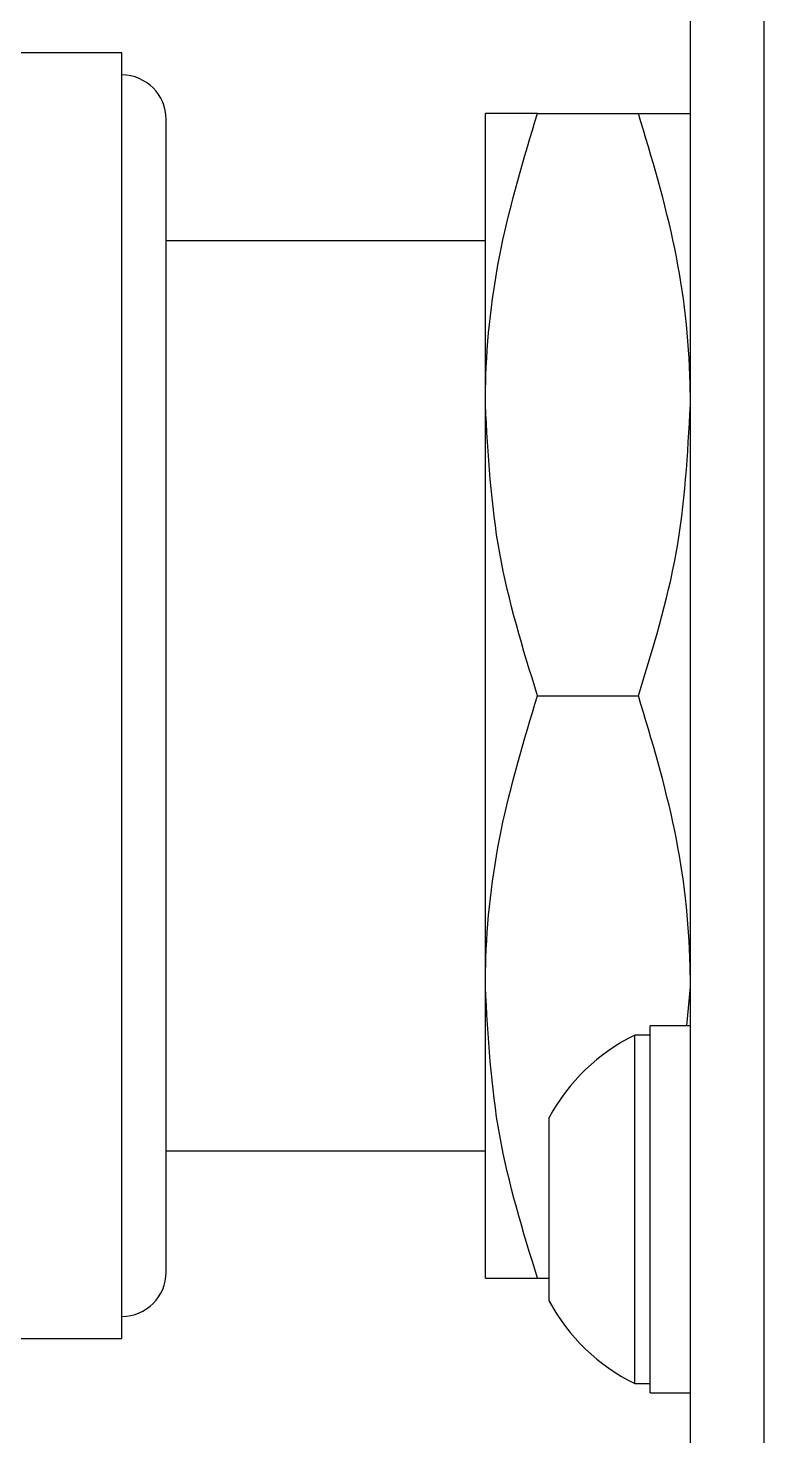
# Model space of a CAD drawing. Header units: millimetres. Extents: x 0 to 279, y 0 to 216.
# Drawn here: x 92.6 to 96.61, y 189.67 to 197.34 of the extents above; entities that cross this region are included whole.
import ezdxf

# ---------------------------------------------------------------- set-up
doc = ezdxf.new("R2010")
doc.units = ezdxf.units.MM

msp = doc.modelspace()

# ---------------------------------------------------------------- linework, layer by layer
at = {"color": 7, "linetype": 'Continuous', "lineweight": 25}
for p, q in [((96.6104, 205.2084), (96.6104, 155.6174)), ((96.2104, 160.7011), (96.2104, 200.7011)), ((93.111, 197.2063), (92.1874, 197.2063)), ((93.111, 190.1959), (93.111, 197.2063)), ((95.0928, 195.2886), (95.0928, 196.8761)), ((95.3764, 196.8761), (95.9268, 196.8761)), ((93.3529, 190.5588), (93.3529, 196.8435)), ((95.0928, 196.1818), (93.3529, 196.1818)), ((95.0928, 192.1136), (95.0928, 195.2886)), ((95.3764, 193.7011), (95.9268, 193.7011)), ((95.0928, 190.5261), (95.0928, 192.1136)), ((96.19, 191.9011), (96.2104, 192.1136)), ((96.2104, 191.9011), (95.9904, 191.9011)), ((95.9904, 189.9011), (95.9904, 191.9011)), ((95.9904, 191.8511), (95.9079, 191.8511)), ((95.9079, 190.2242), (95.9079, 191.8511)), ((95.4404, 190.5449), (95.4404, 191.4011)), ((93.3529, 191.2204), (95.0928, 191.2204)), ((95.3764, 190.5261), (95.4404, 190.5261)), ((95.4404, 190.4011), (95.4404, 190.5449)), ((92.1874, 190.1959), (93.111, 190.1959)), ((95.9079, 189.9511), (95.9079, 190.2242)), ((95.9079, 189.9511), (95.9904, 189.9511)), ((95.9904, 189.9011), (96.2104, 189.9011))]:
    msp.add_line(p, q, dxfattribs=at)
for centre, radius, start, end in [((93.111, 196.8435), 0.2419, 0, 90), ((96.372, 190.9011), 1.0573, 116.03726, 151.77733), ((93.111, 190.5588), 0.2419, 270, 360), ((96.372, 190.9011), 1.0573, 208.22267, 243.96274)]:
    msp.add_arc(centre, radius, start, end, dxfattribs=at)
for points, knots in [([(95.0928, 195.2886), (95.0931, 195.3262), (95.0957, 195.6112), (95.1576, 196.1485), (95.303, 196.6321), (95.3764, 196.8761)], [0, 0, 0, 0, 0.070105, 0.530792, 1, 1, 1, 1]), ([(95.3764, 196.8761), (95.3183, 196.8761), (95.2017, 196.8761), (95.1082, 196.8761), (95.0974, 196.8761), (95.0928, 196.8761)], [0, 0, 0, 0, 0.364752, 0.732606, 1, 1, 1, 1]), ([(96.2104, 195.2886), (96.2101, 195.3262), (96.2075, 195.6112), (96.1456, 196.1485), (96.0002, 196.6321), (95.9268, 196.8761)], [0, 0, 0, 0, 0.070105, 0.530792, 1, 1, 1, 1]), ([(95.9268, 196.8761), (95.9849, 196.8761), (96.1015, 196.8761), (96.1949, 196.8761), (96.2058, 196.8761), (96.2104, 196.8761)], [0, 0, 0, 0, 0.364752, 0.732606, 1, 1, 1, 1]), ([(95.3764, 193.7011), (95.2971, 193.9589), (95.1371, 194.4793), (95.1077, 195.0172), (95.0928, 195.2886)], [0, 0, 0, 0, 0.495458, 1, 1, 1, 1]), ([(95.9268, 193.7011), (96.0061, 193.9589), (96.166, 194.4793), (96.1955, 195.0172), (96.2104, 195.2886)], [0, 0, 0, 0, 0.495458, 1, 1, 1, 1]), ([(95.0928, 192.1136), (95.0931, 192.1512), (95.0957, 192.4362), (95.1576, 192.9735), (95.303, 193.4571), (95.3764, 193.7011)], [0, 0, 0, 0, 0.070105, 0.530792, 1, 1, 1, 1]), ([(96.2104, 192.1136), (96.2101, 192.1512), (96.2075, 192.4362), (96.1456, 192.9735), (96.0002, 193.4571), (95.9268, 193.7011)], [0, 0, 0, 0, 0.070105, 0.530792, 1, 1, 1, 1]), ([(95.3764, 190.5261), (95.2971, 190.7839), (95.1371, 191.3043), (95.1077, 191.8422), (95.0928, 192.1136)], [0, 0, 0, 0, 0.495458, 1, 1, 1, 1]), ([(95.0928, 190.5261), (95.0974, 190.5261), (95.1082, 190.5261), (95.2013, 190.5261), (95.3178, 190.5261), (95.3764, 190.5261)], [0, 0, 0, 0, 0.267393, 0.631857, 1, 1, 1, 1])]:
    msp.add_open_spline(points, degree=3, knots=knots, dxfattribs=at)

doc.saveas('drawing.dxf')
